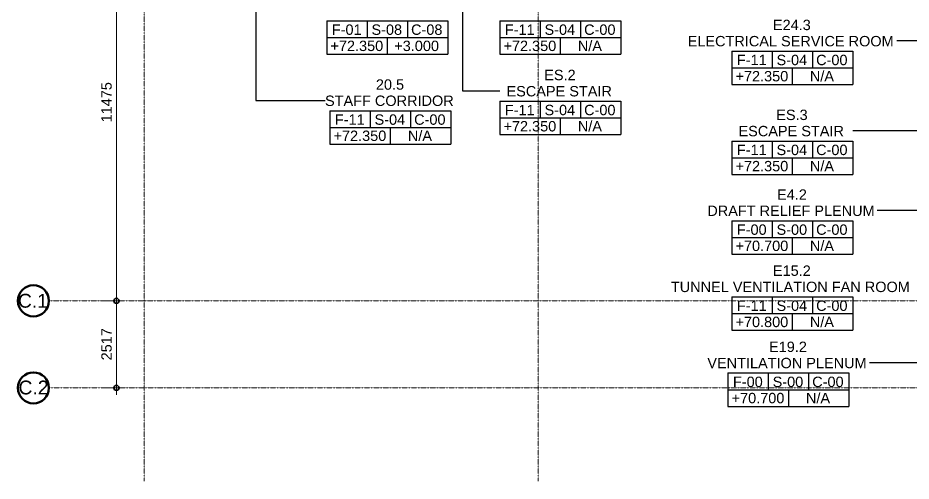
# Model space of a CAD drawing. Header units: millimetres. Extents: x -725999 to -647408, y -21008 to 19019.
# Drawn here: x -725538 to -699690, y -21008 to -7613 of the extents above; entities that cross this region are included whole.
import ezdxf

# ---------------------------------------------------------------- set-up
doc = ezdxf.new("R2010")
doc.units = ezdxf.units.MM
doc.linetypes.add('DPA_Grid _ Level 100', pattern=[10, 5.5, -1.6, 1.3, -1.6])
for name, color, linetype, lineweight in [('A-ANNO-DIMS', 1, 'Continuous', 9), ('A-ANNO-DIMS-100', 1, 'Continuous', 9), ('A-ROOM-IDEN', 3, 'Continuous', 25), ('A-ROOM-LINE', 3, 'Continuous', 25), ('S-GRID', 251, 'Continuous', 9), ('S-GRID-IDEN', 3, 'Continuous', 50)]:
    doc.layers.add(name, color=color, linetype=linetype, lineweight=lineweight)
doc.styles.add('Arial', font='arial.ttf', dxfattribs={"height": 400})
doc.styles.add('Arial_2', font='arial.ttf', dxfattribs={"height": 300})
doc.dimstyles.new('DPA-DIM-3_0_C-C', dxfattribs={"dimscale": 304.8, "dimtxt": 306.07782, "dimasz": 0.492126, "dimexe": 0.656168, "dimexo": 0.0625, "dimgap": 0.164042, "dimtad": 1, "dimdec": 0, "dimzin": 0, "dimdsep": 46, "dimtxsty": 'Arial_2', "dimblk1": 'DOTBLANK', "dimblk2": 'DOTBLANK', "dimsah": 1, "dimcen": 0.09, "dimdle": 0.656168, "dimadec": 8, "dimazin": 0, "dimtfac": 1, "dimtdec": 4, "dimtix": 1, "dimtmove": 0, "dimatfit": 3, "dimfxl": 1.312336, "dimfxlon": 1, "dimtvp": 1, "dimtolj": 1, "dimtzin": 0, "dimarcsym": 2})

# ---------------------------------------------------------------- blocks, each defined once
blk = doc.blocks.new('Grid - 100 Scale-2291345-4283-01 ENLARGED LOWER PLATFORM LEVEL - REFLECTED CEILING PLAN - SHEET 4')
at = {"layer": 'S-GRID-IDEN'}
blk.add_circle((0, 0), 4.5, dxfattribs=at)
blk = doc.blocks.new('DIMBLOCK8-4283-01 ENLARGED LOWER PLATFORM LEVEL - REFLECTED CEILING PLAN - SHEET 4')
at = {"layer": 'A-ANNO-DIMS-100'}
for p, q in [((-723085, -15796), (-722485, -15796)), ((-722685, -15796), (-723085, -15796)), ((-722685, -18513), (-722685, -15796)), ((-723085, -18313), (-722485, -18313)), ((-722685, -18313), (-723085, -18313))]:
    blk.add_line(p, q, dxfattribs=at)
at = {"layer": 'A-ANNO-DIMS-100', "lineweight": 35}
for centre in [(-722685, -15796), (-722685, -18313)]:
    blk.add_circle(centre, 75, dxfattribs=at)
at = {"layer": 'A-ANNO-DIMS-100', "color": 0, "insert": (-723124, -17516), "char_height": 300, "width": 1107.53, "attachment_point": 1, "rotation": 90, "line_spacing_factor": 0.941778, "style": 'Arial_2'}
blk.add_mtext('2517', dxfattribs=at)
blk = doc.blocks.new('_DotBlank')
at = {"color": 0, "linetype": 'ByBlock', "lineweight": -2}
blk.add_line((-0.5, 0), (-1, 0), dxfattribs=at)
blk.add_circle((0, 0), 0.5, dxfattribs=at)
blk = doc.blocks.new('DIMBLOCK9-4283-01 ENLARGED LOWER PLATFORM LEVEL - REFLECTED CEILING PLAN - SHEET 4')
at = {"layer": 'A-ANNO-DIMS-100'}
for p, q in [((-723085, -4321), (-722485, -4321)), ((-722685, -4321), (-723085, -4321)), ((-722685, -15796), (-722685, -4321)), ((-723085, -15796), (-722485, -15796)), ((-722685, -15796), (-723085, -15796))]:
    blk.add_line(p, q, dxfattribs=at)
at = {"layer": 'A-ANNO-DIMS-100', "lineweight": 35}
for centre in [(-722685, -4321), (-722685, -15796)]:
    blk.add_circle(centre, 75, dxfattribs=at)
at = {"layer": 'A-ANNO-DIMS-100', "color": 0, "insert": (-723124, -10635), "char_height": 300, "width": 1384.41, "attachment_point": 1, "rotation": 90, "line_spacing_factor": 0.941778, "style": 'Arial_2'}
blk.add_mtext('11475', dxfattribs=at)
blk = doc.blocks.new('DPA_Room Tag Box - Standard-4486259-4283-01 ENLARGED LOWER PLATFORM LEVEL - REFLECTED CEILING PLAN - SHEET 4')
at = {"layer": 'A-ROOM-LINE'}
for p, q in [((-17.5, -2.94), (-17.5, -12.6)), ((-17.5, -2.94), (17.5, -2.94)), ((-5.83, -2.94), (-5.83, -7.77)), ((5.83, -2.94), (5.83, -7.77)), ((17.5, -2.94), (17.5, -12.6)), ((-17.5, -7.77), (17.5, -7.77)), ((0, -7.77), (0, -12.6)), ((-17.5, -12.6), (17.5, -12.6))]:
    blk.add_line(p, q, dxfattribs=at)

msp = doc.modelspace()

# ---------------------------------------------------------------- linework, layer by layer
at = {"layer": 'A-ROOM-IDEN'}
for p, q in [((-718656.2, 5625.5), (-718656.2, -10002.4)), ((-712674, 5278), (-712674, -9726.7)), ((-679457.4, -8279.3), (-700104.4, -8279.3)), ((-712674, -9726.7), (-711594.1, -9726.7)), ((-718656.2, -10002.4), (-716650.7, -10002.4)), ((-669177.4, -10879.3), (-701380.4, -10879.3)), ((-692501, -13184.6), (-700672.9, -13184.6)), ((-673425.7, -17586.5), (-700897.9, -17586.5))]:
    msp.add_line(p, q, dxfattribs=at)
at = {"layer": 'S-GRID', "linetype": 'DPA_Grid _ Level 100'}
for p, q in [((-721882.4, -21007.6), (-721882.4, 18119)), ((-710482.4, -21007.6), (-710482.4, 18119)), ((-652322.4, -15796), (-724638.4, -15796)), ((-724638.4, -18313), (-652322.4, -18313))]:
    msp.add_line(p, q, dxfattribs=at)

# ---------------------------------------------------------------- block references
at = {"layer": 'A-ROOM-IDEN', "xscale": 99.99999999999993, "yscale": 99.99999999999993, "zscale": 99.99999999999993}
for p in [(-714851.2, -7402.4), (-709844.1, -7402.4), (-703130.4, -8279.3), (-709844.1, -9726.7), (-714762.2, -10002.4), (-703130.4, -10879.3), (-703130.4, -13184.6), (-703130.4, -15384.6), (-703242.9, -17586.5)]:
    msp.add_blockref('DPA_Room Tag Box - Standard-4486259-4283-01 ENLARGED LOWER PLATFORM LEVEL - REFLECTED CEILING PLAN - SHEET 4', p, dxfattribs=at)
at = {"layer": 'S-GRID-IDEN', "xscale": 99.99999999999993, "yscale": 99.99999999999993, "zscale": 99.99999999999993}
for p, rotation in [((-725088.4, -15796), 89.9999999999998), ((-725088.4, -18313), 269.9999999999994)]:
    msp.add_blockref('Grid - 100 Scale-2291345-4283-01 ENLARGED LOWER PLATFORM LEVEL - REFLECTED CEILING PLAN - SHEET 4', p, dxfattribs=dict(at, rotation=rotation))

# ---------------------------------------------------------------- texts
at = {"layer": 'A-ROOM-IDEN', "lineweight": 9, "char_height": 300, "attachment_point": 1, "style": 'Arial_2'}
for s, insert, width in [('E24.3', (-703689, -7666.7), 1354.852), ('F-01', (-716453.9, -7803), 1058.227), ('S-08', (-715305.7, -7803), 1090.295), ('C-08', (-714160.6, -7803), 1114.346), ('F-11', (-711446.7, -7803), 1058.227), ('S-04', (-710298.5, -7803), 1090.295), ('C-00', (-709153.5, -7803), 1114.346), ('+72.350', (-716493, -8271.7), 1883.966), ('+3.000', (-714646.1, -8271.7), 1595.358), ('+72.350', (-711485.8, -8271.7), 1883.966), ('N/A', (-709335, -8271.7), 857.806), ('ELECTRICAL SERVICE ROOM', (-706156.4, -8135.6), 7327.424), ('F-11', (-704733.1, -8679.9), 1058.227), ('S-04', (-703584.9, -8679.9), 1090.295), ('C-00', (-702439.8, -8679.9), 1114.346), ('ES.2', (-710306.7, -9114.1), 1122.362), ('+72.350', (-704772.2, -9148.6), 1883.966), ('N/A', (-702621.3, -9148.6), 857.806), ('20.5', (-715178.3, -9389.9), 1010.126), ('ESCAPE STAIR', (-711398.6, -9583), 3759.914), ('STAFF CORRIDOR', (-716650.7, -9858.7), 4569.619), ('F-11', (-711446.7, -10127.2), 1058.227), ('S-04', (-710298.5, -10127.2), 1090.295), ('C-00', (-709153.5, -10127.2), 1114.346), ('ES.3', (-703593, -10266.7), 1122.362), ('F-11', (-716364.9, -10403), 1058.227), ('S-04', (-715216.7, -10403), 1090.295), ('C-00', (-714071.6, -10403), 1114.346), ('+72.350', (-711485.8, -10595.9), 1883.966), ('N/A', (-709335, -10595.9), 857.806), ('N/A', (-714253.1, -10871.7), 857.806), ('ESCAPE STAIR', (-704684.9, -10735.6), 3759.914), ('+72.350', (-716404, -10871.7), 1883.966), ('F-11', (-704733.1, -11279.9), 1058.227), ('S-04', (-703584.9, -11279.9), 1090.295), ('C-00', (-702439.9, -11279.9), 1114.346), ('+72.350', (-704772.2, -11748.6), 1883.966), ('N/A', (-702621.4, -11748.6), 857.806), ('E4.2', (-703570, -12572), 1066.244), ('DRAFT RELIEF PLENUM', (-705587.9, -13040.9), 5948.521), ('F-00', (-704733.1, -13585.2), 1058.227), ('S-00', (-703584.9, -13585.2), 1090.295), ('C-00', (-702439.8, -13585.2), 1114.346), ('+70.700', (-704772.2, -14053.9), 1883.966), ('N/A', (-702621.3, -14053.9), 857.806), ('E15.2', (-703689, -14772), 1354.852), ('TUNNEL VENTILATION FAN ROOM', (-706642.9, -15240.9), 8505.904), ('F-11', (-704733.1, -15785.2), 1058.227), ('S-04', (-703584.9, -15785.2), 1090.295), ('C-00', (-702439.8, -15785.2), 1114.346), ('+70.800', (-704772.2, -16253.9), 1883.966), ('N/A', (-702621.3, -16253.9), 857.806), ('E19.2', (-703801.5, -16973.9), 1354.852), ('VENTILATION PLENUM', (-705587.9, -17442.7), 5675.947), ('F-00', (-704845.6, -17987), 1058.227), ('S-00', (-703697.4, -17987), 1090.295), ('C-00', (-702552.3, -17987), 1114.346), ('+70.700', (-704884.7, -18455.7), 1883.966), ('N/A', (-702733.8, -18455.7), 857.806)]:
    msp.add_mtext(s, dxfattribs=dict(at, insert=insert, width=width))
at = {"layer": 'S-GRID-IDEN', "lineweight": 9, "char_height": 400, "width": 1058.227, "attachment_point": 1, "style": 'Arial'}
for s, insert in [('C.1', (-725536.2, -15592.1)), ('C.2', (-725520.7, -18100.5))]:
    msp.add_mtext(s, dxfattribs=dict(at, insert=insert))

# ---------------------------------------------------------------- dimensions: what is measured, and where the dimension line sits
at = {"layer": 'A-ANNO-DIMS'}
for base, p1, p2, override, picture, middle in [((-722684.8, -4321), (-723084.8, -15796), (-723084.8, -4321), {"dimpost": '<>', "dimfxl": 11474.997005}, 'DIMBLOCK9-4283-01 ENLARGED LOWER PLATFORM LEVEL - REFLECTED CEILING PLAN - SHEET 4', (-722888, -10058.5)), ((-722684.8, -15796), (-723084.8, -18313), (-723084.8, -15796), {"dimpost": '<>', "dimfxl": 2516.999882}, 'DIMBLOCK8-4283-01 ENLARGED LOWER PLATFORM LEVEL - REFLECTED CEILING PLAN - SHEET 4', (-722888, -17054.5))]:
    dim = msp.add_linear_dim(base=base, p1=p1, p2=p2, angle=90, dimstyle='DPA-DIM-3_0_C-C', override=override, dxfattribs=at)
    dim.commit()
    dim.dimension.update_dxf_attribs({"geometry": picture, "text_midpoint": middle})

doc.saveas('drawing.dxf')
